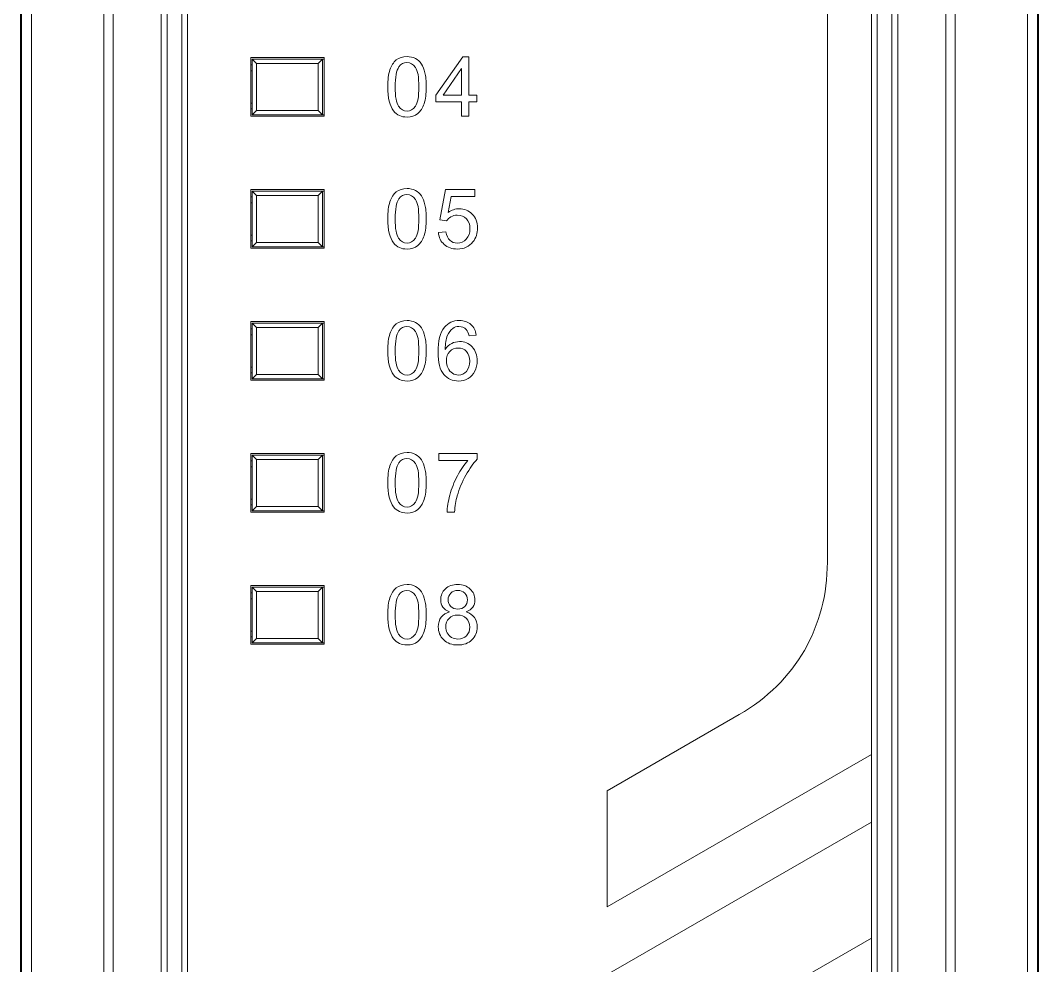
# Model space of a CAD drawing. Header units: millimetres. Extents: x 33157 to 59611, y -29750 to 1750.
# Drawn here: x 53865.92 to 53900.62, y -1131.57 to -1099.34 of the extents above; entities that cross this region are included whole.
import ezdxf

# ---------------------------------------------------------------- set-up
doc = ezdxf.new("R2010")
doc.units = ezdxf.units.MM
doc.layers.add('layer 1', color=7, linetype='Continuous', lineweight=18)

msp = doc.modelspace()

# ---------------------------------------------------------------- linework, layer by layer
at = {"layer": 'layer 1', "lineweight": 9}
for p, q in [((53865.916, -1067.857), (53865.916, -1166.357)), ((53900.616, -1067.857), (53900.616, -1166.357)), ((53865.954, -1068.521), (53865.954, -1165.693)), ((53866.295, -1068.521), (53866.295, -1165.693)), ((53900.236, -1068.521), (53900.236, -1165.693)), ((53900.578, -1068.521), (53900.578, -1165.693)), ((53868.762, -1072.838), (53868.762, -1161.376)), ((53869.078, -1072.838), (53869.078, -1161.376)), ((53897.454, -1072.838), (53897.454, -1161.376)), ((53897.77, -1072.838), (53897.77, -1161.376)), ((53870.716, -1073.107), (53870.716, -1161.107)), ((53870.916, -1073.107), (53870.916, -1161.107)), ((53871.416, -1073.107), (53871.416, -1161.107)), ((53871.616, -1073.107), (53871.616, -1161.107)), ((53894.916, -1073.107), (53894.916, -1161.107)), ((53895.116, -1073.107), (53895.116, -1161.107)), ((53895.616, -1073.107), (53895.616, -1161.107)), ((53895.816, -1073.107), (53895.816, -1161.107)), ((53873.766, -1100.607), (53873.766, -1102.607)), ((53873.816, -1100.657), (53873.816, -1102.557)), ((53876.216, -1100.657), (53876.216, -1102.557)), ((53876.266, -1100.607), (53876.266, -1102.607)), ((53873.966, -1100.807), (53873.966, -1102.407)), ((53876.066, -1100.807), (53876.066, -1102.407)), ((53873.766, -1105.107), (53873.766, -1107.107)), ((53873.816, -1105.157), (53873.816, -1107.057)), ((53876.216, -1105.157), (53876.216, -1107.057)), ((53876.266, -1105.107), (53876.266, -1107.107)), ((53873.966, -1105.307), (53873.966, -1106.907)), ((53876.066, -1105.307), (53876.066, -1106.907)), ((53873.766, -1109.607), (53873.766, -1111.607)), ((53873.816, -1109.657), (53873.816, -1111.557)), ((53876.216, -1109.657), (53876.216, -1111.557)), ((53876.266, -1109.607), (53876.266, -1111.607)), ((53873.966, -1109.807), (53873.966, -1111.407)), ((53876.066, -1109.807), (53876.066, -1111.407)), ((53873.766, -1114.107), (53873.766, -1116.107)), ((53873.816, -1114.157), (53873.816, -1116.057)), ((53876.216, -1114.157), (53876.216, -1116.057)), ((53876.266, -1114.107), (53876.266, -1116.107)), ((53873.966, -1114.307), (53873.966, -1115.907)), ((53876.066, -1114.307), (53876.066, -1115.907)), ((53873.766, -1118.607), (53873.766, -1120.607)), ((53873.816, -1118.657), (53873.816, -1120.557)), ((53876.216, -1118.657), (53876.216, -1120.557)), ((53876.266, -1118.607), (53876.266, -1120.607)), ((53873.966, -1118.807), (53873.966, -1120.407)), ((53876.066, -1118.807), (53876.066, -1120.407))]:
    msp.add_line(p, q, dxfattribs=at)
at = {"layer": 'layer 1'}
for points, knots in [([(53893.416, -1072.807), (53893.416, -1072.807), (53894.616, -1072.807), (53894.616, -1072.807), (53894.781, -1072.807), (53894.916, -1072.942), (53894.916, -1073.107), (53894.916, -1073.107), (53894.916, -1124.364), (53894.916, -1124.364), (53894.916, -1124.364), (53885.916, -1129.56), (53885.916, -1129.56), (53885.916, -1129.56), (53885.916, -1125.603), (53885.916, -1125.603), (53885.916, -1125.603), (53890.416, -1123.004), (53890.416, -1123.004), (53892.324, -1121.903), (53893.416, -1120.011), (53893.416, -1117.808), (53893.416, -1117.808), (53893.416, -1072.807), (53893.416, -1072.807)], [0, 0, 0, 0, 141034.460529, 141034.460529, 141034.460529, 282068.921057, 282068.921057, 282068.921057, 423103.381586, 423103.381586, 423103.381586, 564137.842114, 564137.842114, 564137.842114, 705172.302643, 705172.302643, 705172.302643, 846206.763172, 846206.763172, 846206.763172, 987241.2237, 987241.2237, 987241.2237, 1128275.684229, 1128275.684229, 1128275.684229, 1128275.684229]), ([(53878.434, -1101.603), (53878.434, -1101.364), (53878.459, -1101.172), (53878.508, -1101.026), (53878.557, -1100.879), (53878.63, -1100.767), (53878.727, -1100.688), (53878.823, -1100.61), (53878.945, -1100.571), (53879.092, -1100.571), (53879.2, -1100.571), (53879.295, -1100.593), (53879.377, -1100.636), (53879.459, -1100.68), (53879.527, -1100.743), (53879.58, -1100.825), (53879.632, -1100.907), (53879.674, -1101.007), (53879.704, -1101.125), (53879.734, -1101.244), (53879.749, -1101.403), (53879.749, -1101.603), (53879.749, -1101.84), (53879.725, -1102.032), (53879.676, -1102.178), (53879.628, -1102.324), (53879.555, -1102.436), (53879.458, -1102.515), (53879.362, -1102.594), (53879.239, -1102.634), (53879.092, -1102.634), (53878.897, -1102.634), (53878.745, -1102.565), (53878.634, -1102.426), (53878.501, -1102.257), (53878.434, -1101.982), (53878.434, -1101.603)], [0, 0, 0, 0, 137837.629971, 137837.629971, 137837.629971, 275675.259941, 275675.259941, 275675.259941, 413512.889912, 413512.889912, 413512.889912, 551350.519882, 551350.519882, 551350.519882, 689188.149853, 689188.149853, 689188.149853, 827025.779824, 827025.779824, 827025.779824, 964863.409794, 964863.409794, 964863.409794, 1102701.039765, 1102701.039765, 1102701.039765, 1240538.669735, 1240538.669735, 1240538.669735, 1378376.299706, 1378376.299706, 1378376.299706, 1516213.929677, 1516213.929677, 1516213.929677, 1654051.559647, 1654051.559647, 1654051.559647, 1654051.559647]), ([(53880.954, -1102.6), (53880.954, -1102.6), (53880.954, -1102.117), (53880.954, -1102.117), (53880.954, -1102.117), (53880.076, -1102.117), (53880.076, -1102.117), (53880.076, -1102.117), (53880.076, -1101.889), (53880.076, -1101.889), (53880.076, -1101.889), (53880.999, -1100.579), (53880.999, -1100.579), (53880.999, -1100.579), (53881.202, -1100.579), (53881.202, -1100.579), (53881.202, -1100.579), (53881.202, -1101.889), (53881.202, -1101.889), (53881.202, -1101.889), (53881.476, -1101.889), (53881.476, -1101.889), (53881.476, -1101.889), (53881.476, -1102.117), (53881.476, -1102.117), (53881.476, -1102.117), (53881.202, -1102.117), (53881.202, -1102.117), (53881.202, -1102.117), (53881.202, -1102.6), (53881.202, -1102.6), (53881.202, -1102.6), (53880.954, -1102.6), (53880.954, -1102.6)], [0, 0, 0, 0, 138373.795038, 138373.795038, 138373.795038, 276747.590075, 276747.590075, 276747.590075, 415121.385113, 415121.385113, 415121.385113, 553495.18015, 553495.18015, 553495.18015, 691868.975188, 691868.975188, 691868.975188, 830242.770225, 830242.770225, 830242.770225, 968616.565263, 968616.565263, 968616.565263, 1106990.3603, 1106990.3603, 1106990.3603, 1245364.155338, 1245364.155338, 1245364.155338, 1383737.950375, 1383737.950375, 1383737.950375, 1522111.745413, 1522111.745413, 1522111.745413, 1522111.745413]), ([(53878.688, -1101.604), (53878.688, -1101.936), (53878.727, -1102.157), (53878.804, -1102.267), (53878.882, -1102.376), (53878.978, -1102.431), (53879.092, -1102.431), (53879.206, -1102.431), (53879.302, -1102.376), (53879.379, -1102.266), (53879.457, -1102.156), (53879.495, -1101.935), (53879.495, -1101.604), (53879.495, -1101.271), (53879.457, -1101.05), (53879.379, -1100.941), (53879.302, -1100.831), (53879.205, -1100.777), (53879.089, -1100.777), (53878.975, -1100.777), (53878.884, -1100.825), (53878.816, -1100.922), (53878.731, -1101.045), (53878.688, -1101.272), (53878.688, -1101.604)], [0, 0, 0, 0, 141046.191848, 141046.191848, 141046.191848, 282092.383695, 282092.383695, 282092.383695, 423138.575543, 423138.575543, 423138.575543, 564184.76739, 564184.76739, 564184.76739, 705230.959238, 705230.959238, 705230.959238, 846277.151086, 846277.151086, 846277.151086, 987323.342933, 987323.342933, 987323.342933, 1128369.534781, 1128369.534781, 1128369.534781, 1128369.534781]), ([(53880.954, -1101.889), (53880.954, -1101.889), (53880.954, -1100.98), (53880.954, -1100.98), (53880.954, -1100.98), (53880.32, -1101.889), (53880.32, -1101.889), (53880.32, -1101.889), (53880.954, -1101.889), (53880.954, -1101.889)], [0, 0, 0, 0, 156904.537311, 156904.537311, 156904.537311, 313809.074622, 313809.074622, 313809.074622, 470713.611933, 470713.611933, 470713.611933, 470713.611933]), ([(53878.434, -1106.103), (53878.434, -1105.864), (53878.459, -1105.672), (53878.508, -1105.526), (53878.557, -1105.379), (53878.63, -1105.267), (53878.727, -1105.188), (53878.823, -1105.11), (53878.945, -1105.071), (53879.092, -1105.071), (53879.2, -1105.071), (53879.295, -1105.093), (53879.377, -1105.136), (53879.459, -1105.18), (53879.527, -1105.243), (53879.58, -1105.325), (53879.632, -1105.407), (53879.674, -1105.507), (53879.704, -1105.625), (53879.734, -1105.744), (53879.749, -1105.903), (53879.749, -1106.103), (53879.749, -1106.34), (53879.725, -1106.532), (53879.676, -1106.678), (53879.628, -1106.824), (53879.555, -1106.936), (53879.458, -1107.015), (53879.362, -1107.094), (53879.239, -1107.134), (53879.092, -1107.134), (53878.897, -1107.134), (53878.745, -1107.065), (53878.634, -1106.926), (53878.501, -1106.757), (53878.434, -1106.482), (53878.434, -1106.103)], [0, 0, 0, 0, 137843.490144, 137843.490144, 137843.490144, 275686.980287, 275686.980287, 275686.980287, 413530.470431, 413530.470431, 413530.470431, 551373.960575, 551373.960575, 551373.960575, 689217.450719, 689217.450719, 689217.450719, 827060.940862, 827060.940862, 827060.940862, 964904.431006, 964904.431006, 964904.431006, 1102747.92115, 1102747.92115, 1102747.92115, 1240591.411294, 1240591.411294, 1240591.411294, 1378434.901437, 1378434.901437, 1378434.901437, 1516278.391581, 1516278.391581, 1516278.391581, 1654121.881725, 1654121.881725, 1654121.881725, 1654121.881725]), ([(53880.161, -1106.569), (53880.161, -1106.569), (53880.42, -1106.55), (53880.42, -1106.55), (53880.44, -1106.676), (53880.484, -1106.771), (53880.554, -1106.835), (53880.623, -1106.899), (53880.709, -1106.931), (53880.809, -1106.931), (53880.93, -1106.931), (53881.031, -1106.886), (53881.113, -1106.796), (53881.195, -1106.705), (53881.236, -1106.586), (53881.236, -1106.437), (53881.236, -1106.296), (53881.197, -1106.184), (53881.118, -1106.102), (53881.04, -1106.021), (53880.936, -1105.98), (53880.806, -1105.98), (53880.726, -1105.98), (53880.654, -1105.998), (53880.59, -1106.035), (53880.527, -1106.071), (53880.477, -1106.119), (53880.44, -1106.177), (53880.44, -1106.177), (53880.206, -1106.143), (53880.206, -1106.143), (53880.206, -1106.143), (53880.4, -1105.105), (53880.4, -1105.105), (53880.4, -1105.105), (53881.402, -1105.105), (53881.402, -1105.105), (53881.402, -1105.105), (53881.402, -1105.342), (53881.402, -1105.342), (53881.402, -1105.342), (53880.598, -1105.342), (53880.598, -1105.342), (53880.598, -1105.342), (53880.491, -1105.887), (53880.491, -1105.887), (53880.612, -1105.802), (53880.739, -1105.76), (53880.871, -1105.76), (53881.047, -1105.76), (53881.196, -1105.821), (53881.317, -1105.943), (53881.438, -1106.065), (53881.498, -1106.222), (53881.498, -1106.414), (53881.498, -1106.597), (53881.445, -1106.755), (53881.339, -1106.888), (53881.21, -1107.052), (53881.033, -1107.134), (53880.809, -1107.134), (53880.625, -1107.134), (53880.476, -1107.082), (53880.36, -1106.979), (53880.243, -1106.876), (53880.177, -1106.74), (53880.161, -1106.569)], [0, 0, 0, 0, 134929.864336, 134929.864336, 134929.864336, 269859.728672, 269859.728672, 269859.728672, 404789.593008, 404789.593008, 404789.593008, 539719.457343, 539719.457343, 539719.457343, 674649.321679, 674649.321679, 674649.321679, 809579.186015, 809579.186015, 809579.186015, 944509.050351, 944509.050351, 944509.050351, 1079438.914687, 1079438.914687, 1079438.914687, 1214368.779023, 1214368.779023, 1214368.779023, 1349298.643359, 1349298.643359, 1349298.643359, 1484228.507695, 1484228.507695, 1484228.507695, 1619158.37203, 1619158.37203, 1619158.37203, 1754088.236366, 1754088.236366, 1754088.236366, 1889018.100702, 1889018.100702, 1889018.100702, 2023947.965038, 2023947.965038, 2023947.965038, 2158877.829374, 2158877.829374, 2158877.829374, 2293807.69371, 2293807.69371, 2293807.69371, 2428737.558046, 2428737.558046, 2428737.558046, 2563667.422382, 2563667.422382, 2563667.422382, 2698597.286717, 2698597.286717, 2698597.286717, 2833527.151053, 2833527.151053, 2833527.151053, 2968457.015389, 2968457.015389, 2968457.015389, 2968457.015389]), ([(53878.688, -1106.104), (53878.688, -1106.436), (53878.727, -1106.657), (53878.804, -1106.767), (53878.882, -1106.876), (53878.978, -1106.931), (53879.092, -1106.931), (53879.206, -1106.931), (53879.302, -1106.876), (53879.379, -1106.766), (53879.457, -1106.656), (53879.495, -1106.435), (53879.495, -1106.104), (53879.495, -1105.771), (53879.457, -1105.55), (53879.379, -1105.441), (53879.302, -1105.331), (53879.205, -1105.277), (53879.089, -1105.277), (53878.975, -1105.277), (53878.884, -1105.325), (53878.816, -1105.422), (53878.731, -1105.545), (53878.688, -1105.772), (53878.688, -1106.104)], [0, 0, 0, 0, 141052.18867, 141052.18867, 141052.18867, 282104.377339, 282104.377339, 282104.377339, 423156.566009, 423156.566009, 423156.566009, 564208.754679, 564208.754679, 564208.754679, 705260.943349, 705260.943349, 705260.943349, 846313.132018, 846313.132018, 846313.132018, 987365.320688, 987365.320688, 987365.320688, 1128417.509358, 1128417.509358, 1128417.509358, 1128417.509358]), ([(53878.434, -1110.603), (53878.434, -1110.364), (53878.459, -1110.172), (53878.508, -1110.026), (53878.557, -1109.879), (53878.63, -1109.767), (53878.727, -1109.688), (53878.823, -1109.61), (53878.945, -1109.571), (53879.092, -1109.571), (53879.2, -1109.571), (53879.295, -1109.593), (53879.377, -1109.636), (53879.459, -1109.68), (53879.527, -1109.743), (53879.58, -1109.825), (53879.632, -1109.907), (53879.674, -1110.007), (53879.704, -1110.125), (53879.734, -1110.244), (53879.749, -1110.403), (53879.749, -1110.603), (53879.749, -1110.84), (53879.725, -1111.032), (53879.676, -1111.178), (53879.628, -1111.324), (53879.555, -1111.436), (53879.458, -1111.515), (53879.362, -1111.594), (53879.239, -1111.634), (53879.092, -1111.634), (53878.897, -1111.634), (53878.745, -1111.565), (53878.634, -1111.426), (53878.501, -1111.257), (53878.434, -1110.982), (53878.434, -1110.603)], [0, 0, 0, 0, 137849.350971, 137849.350971, 137849.350971, 275698.701942, 275698.701942, 275698.701942, 413548.052914, 413548.052914, 413548.052914, 551397.403885, 551397.403885, 551397.403885, 689246.754856, 689246.754856, 689246.754856, 827096.105827, 827096.105827, 827096.105827, 964945.456798, 964945.456798, 964945.456798, 1102794.80777, 1102794.80777, 1102794.80777, 1240644.158741, 1240644.158741, 1240644.158741, 1378493.509712, 1378493.509712, 1378493.509712, 1516342.860683, 1516342.860683, 1516342.860683, 1654192.211654, 1654192.211654, 1654192.211654, 1654192.211654]), ([(53881.45, -1110.073), (53881.45, -1110.073), (53881.205, -1110.093), (53881.205, -1110.093), (53881.183, -1109.996), (53881.151, -1109.925), (53881.11, -1109.88), (53881.043, -1109.809), (53880.96, -1109.774), (53880.861, -1109.774), (53880.781, -1109.774), (53880.711, -1109.796), (53880.65, -1109.84), (53880.572, -1109.897), (53880.511, -1109.98), (53880.465, -1110.089), (53880.42, -1110.199), (53880.397, -1110.355), (53880.395, -1110.556), (53880.455, -1110.466), (53880.528, -1110.398), (53880.614, -1110.354), (53880.701, -1110.31), (53880.791, -1110.288), (53880.886, -1110.288), (53881.052, -1110.288), (53881.193, -1110.349), (53881.31, -1110.471), (53881.426, -1110.593), (53881.484, -1110.75), (53881.484, -1110.943), (53881.484, -1111.07), (53881.457, -1111.188), (53881.402, -1111.297), (53881.347, -1111.406), (53881.273, -1111.489), (53881.177, -1111.547), (53881.081, -1111.605), (53880.972, -1111.634), (53880.851, -1111.634), (53880.645, -1111.634), (53880.476, -1111.558), (53880.345, -1111.406), (53880.215, -1111.254), (53880.149, -1111.003), (53880.149, -1110.654), (53880.149, -1110.264), (53880.222, -1109.98), (53880.366, -1109.802), (53880.492, -1109.648), (53880.662, -1109.571), (53880.876, -1109.571), (53881.035, -1109.571), (53881.166, -1109.616), (53881.267, -1109.704), (53881.369, -1109.793), (53881.43, -1109.916), (53881.45, -1110.073)], [0, 0, 0, 0, 135459.981537, 135459.981537, 135459.981537, 270919.963073, 270919.963073, 270919.963073, 406379.94461, 406379.94461, 406379.94461, 541839.926146, 541839.926146, 541839.926146, 677299.907683, 677299.907683, 677299.907683, 812759.889219, 812759.889219, 812759.889219, 948219.870756, 948219.870756, 948219.870756, 1083679.852293, 1083679.852293, 1083679.852293, 1219139.833829, 1219139.833829, 1219139.833829, 1354599.815366, 1354599.815366, 1354599.815366, 1490059.796902, 1490059.796902, 1490059.796902, 1625519.778439, 1625519.778439, 1625519.778439, 1760979.759975, 1760979.759975, 1760979.759975, 1896439.741512, 1896439.741512, 1896439.741512, 2031899.723048, 2031899.723048, 2031899.723048, 2167359.704585, 2167359.704585, 2167359.704585, 2302819.686122, 2302819.686122, 2302819.686122, 2438279.667658, 2438279.667658, 2438279.667658, 2573739.649195, 2573739.649195, 2573739.649195, 2573739.649195]), ([(53878.688, -1110.604), (53878.688, -1110.936), (53878.727, -1111.157), (53878.804, -1111.267), (53878.882, -1111.376), (53878.978, -1111.431), (53879.092, -1111.431), (53879.206, -1111.431), (53879.302, -1111.376), (53879.379, -1111.266), (53879.457, -1111.156), (53879.495, -1110.935), (53879.495, -1110.604), (53879.495, -1110.271), (53879.457, -1110.05), (53879.379, -1109.941), (53879.302, -1109.831), (53879.205, -1109.777), (53879.089, -1109.777), (53878.975, -1109.777), (53878.884, -1109.825), (53878.816, -1109.922), (53878.731, -1110.045), (53878.688, -1110.272), (53878.688, -1110.604)], [0, 0, 0, 0, 141058.186162, 141058.186162, 141058.186162, 282116.372325, 282116.372325, 282116.372325, 423174.558487, 423174.558487, 423174.558487, 564232.744649, 564232.744649, 564232.744649, 705290.930811, 705290.930811, 705290.930811, 846349.116974, 846349.116974, 846349.116974, 987407.303136, 987407.303136, 987407.303136, 1128465.489298, 1128465.489298, 1128465.489298, 1128465.489298]), ([(53880.434, -1110.945), (53880.434, -1111.031), (53880.453, -1111.113), (53880.489, -1111.191), (53880.525, -1111.269), (53880.576, -1111.328), (53880.64, -1111.369), (53880.705, -1111.41), (53880.774, -1111.431), (53880.847, -1111.431), (53880.953, -1111.431), (53881.043, -1111.388), (53881.118, -1111.304), (53881.193, -1111.219), (53881.23, -1111.104), (53881.23, -1110.959), (53881.23, -1110.819), (53881.193, -1110.709), (53881.119, -1110.629), (53881.045, -1110.548), (53880.951, -1110.508), (53880.837, -1110.508), (53880.725, -1110.508), (53880.63, -1110.548), (53880.551, -1110.629), (53880.473, -1110.709), (53880.434, -1110.815), (53880.434, -1110.945)], [0, 0, 0, 0, 139932.269245, 139932.269245, 139932.269245, 279864.538491, 279864.538491, 279864.538491, 419796.807736, 419796.807736, 419796.807736, 559729.076982, 559729.076982, 559729.076982, 699661.346227, 699661.346227, 699661.346227, 839593.615473, 839593.615473, 839593.615473, 979525.884718, 979525.884718, 979525.884718, 1119458.153963, 1119458.153963, 1119458.153963, 1259390.423209, 1259390.423209, 1259390.423209, 1259390.423209]), ([(53878.434, -1115.103), (53878.434, -1114.864), (53878.459, -1114.672), (53878.508, -1114.526), (53878.557, -1114.379), (53878.63, -1114.267), (53878.727, -1114.188), (53878.823, -1114.11), (53878.945, -1114.071), (53879.092, -1114.071), (53879.2, -1114.071), (53879.295, -1114.093), (53879.377, -1114.136), (53879.459, -1114.18), (53879.527, -1114.243), (53879.58, -1114.325), (53879.632, -1114.407), (53879.674, -1114.507), (53879.704, -1114.625), (53879.734, -1114.744), (53879.749, -1114.903), (53879.749, -1115.103), (53879.749, -1115.34), (53879.725, -1115.532), (53879.676, -1115.678), (53879.628, -1115.824), (53879.555, -1115.936), (53879.458, -1116.015), (53879.362, -1116.094), (53879.239, -1116.134), (53879.092, -1116.134), (53878.897, -1116.134), (53878.745, -1116.065), (53878.634, -1115.926), (53878.501, -1115.757), (53878.434, -1115.482), (53878.434, -1115.103)], [0, 0, 0, 0, 137855.212453, 137855.212453, 137855.212453, 275710.424906, 275710.424906, 275710.424906, 413565.637359, 413565.637359, 413565.637359, 551420.849812, 551420.849812, 551420.849812, 689276.062265, 689276.062265, 689276.062265, 827131.274718, 827131.274718, 827131.274718, 964986.487171, 964986.487171, 964986.487171, 1102841.699624, 1102841.699624, 1102841.699624, 1240696.912076, 1240696.912076, 1240696.912076, 1378552.124529, 1378552.124529, 1378552.124529, 1516407.336982, 1516407.336982, 1516407.336982, 1654262.549435, 1654262.549435, 1654262.549435, 1654262.549435]), ([(53880.175, -1114.342), (53880.175, -1114.342), (53880.175, -1114.105), (53880.175, -1114.105), (53880.175, -1114.105), (53881.481, -1114.105), (53881.481, -1114.105), (53881.481, -1114.105), (53881.481, -1114.297), (53881.481, -1114.297), (53881.353, -1114.434), (53881.225, -1114.616), (53881.099, -1114.843), (53880.972, -1115.07), (53880.875, -1115.304), (53880.806, -1115.544), (53880.757, -1115.713), (53880.725, -1115.899), (53880.711, -1116.1), (53880.711, -1116.1), (53880.457, -1116.1), (53880.457, -1116.1), (53880.46, -1115.941), (53880.491, -1115.749), (53880.551, -1115.523), (53880.61, -1115.298), (53880.695, -1115.08), (53880.807, -1114.871), (53880.918, -1114.662), (53881.037, -1114.485), (53881.162, -1114.342), (53881.162, -1114.342), (53880.175, -1114.342), (53880.175, -1114.342)], [0, 0, 0, 0, 138390.764424, 138390.764424, 138390.764424, 276781.528848, 276781.528848, 276781.528848, 415172.293272, 415172.293272, 415172.293272, 553563.057696, 553563.057696, 553563.057696, 691953.82212, 691953.82212, 691953.82212, 830344.586544, 830344.586544, 830344.586544, 968735.350968, 968735.350968, 968735.350968, 1107126.115393, 1107126.115393, 1107126.115393, 1245516.879817, 1245516.879817, 1245516.879817, 1383907.644241, 1383907.644241, 1383907.644241, 1522298.408665, 1522298.408665, 1522298.408665, 1522298.408665]), ([(53878.688, -1115.104), (53878.688, -1115.436), (53878.727, -1115.657), (53878.804, -1115.767), (53878.882, -1115.876), (53878.978, -1115.931), (53879.092, -1115.931), (53879.206, -1115.931), (53879.302, -1115.876), (53879.379, -1115.766), (53879.457, -1115.656), (53879.495, -1115.435), (53879.495, -1115.104), (53879.495, -1114.771), (53879.457, -1114.55), (53879.379, -1114.441), (53879.302, -1114.331), (53879.205, -1114.277), (53879.089, -1114.277), (53878.975, -1114.277), (53878.884, -1114.325), (53878.816, -1114.422), (53878.731, -1114.545), (53878.688, -1114.772), (53878.688, -1115.104)], [0, 0, 0, 0, 141064.184325, 141064.184325, 141064.184325, 282128.36865, 282128.36865, 282128.36865, 423192.552976, 423192.552976, 423192.552976, 564256.737301, 564256.737301, 564256.737301, 705320.921626, 705320.921626, 705320.921626, 846385.105951, 846385.105951, 846385.105951, 987449.290277, 987449.290277, 987449.290277, 1128513.474602, 1128513.474602, 1128513.474602, 1128513.474602]), ([(53878.434, -1119.603), (53878.434, -1119.364), (53878.459, -1119.172), (53878.508, -1119.026), (53878.557, -1118.879), (53878.63, -1118.767), (53878.727, -1118.688), (53878.823, -1118.61), (53878.945, -1118.571), (53879.092, -1118.571), (53879.2, -1118.571), (53879.295, -1118.593), (53879.377, -1118.636), (53879.459, -1118.68), (53879.527, -1118.743), (53879.58, -1118.825), (53879.632, -1118.907), (53879.674, -1119.007), (53879.704, -1119.125), (53879.734, -1119.244), (53879.749, -1119.403), (53879.749, -1119.603), (53879.749, -1119.84), (53879.725, -1120.032), (53879.676, -1120.178), (53879.628, -1120.324), (53879.555, -1120.436), (53879.458, -1120.515), (53879.362, -1120.594), (53879.239, -1120.634), (53879.092, -1120.634), (53878.897, -1120.634), (53878.745, -1120.565), (53878.634, -1120.426), (53878.501, -1120.257), (53878.434, -1119.982), (53878.434, -1119.603)], [0, 0, 0, 0, 137861.074589, 137861.074589, 137861.074589, 275722.149178, 275722.149178, 275722.149178, 413583.223767, 413583.223767, 413583.223767, 551444.298356, 551444.298356, 551444.298356, 689305.372944, 689305.372944, 689305.372944, 827166.447533, 827166.447533, 827166.447533, 965027.522122, 965027.522122, 965027.522122, 1102888.596711, 1102888.596711, 1102888.596711, 1240749.6713, 1240749.6713, 1240749.6713, 1378610.745889, 1378610.745889, 1378610.745889, 1516471.820478, 1516471.820478, 1516471.820478, 1654332.895067, 1654332.895067, 1654332.895067, 1654332.895067]), ([(53880.543, -1119.505), (53880.44, -1119.467), (53880.364, -1119.413), (53880.314, -1119.343), (53880.265, -1119.273), (53880.24, -1119.189), (53880.24, -1119.092), (53880.24, -1118.945), (53880.292, -1118.822), (53880.398, -1118.721), (53880.503, -1118.621), (53880.644, -1118.571), (53880.819, -1118.571), (53880.995, -1118.571), (53881.137, -1118.622), (53881.244, -1118.725), (53881.352, -1118.827), (53881.405, -1118.952), (53881.405, -1119.099), (53881.405, -1119.193), (53881.381, -1119.275), (53881.332, -1119.344), (53881.283, -1119.413), (53881.209, -1119.467), (53881.108, -1119.505), (53881.232, -1119.545), (53881.326, -1119.61), (53881.39, -1119.7), (53881.455, -1119.79), (53881.487, -1119.897), (53881.487, -1120.022), (53881.487, -1120.195), (53881.426, -1120.34), (53881.304, -1120.458), (53881.182, -1120.575), (53881.021, -1120.634), (53880.822, -1120.634), (53880.623, -1120.634), (53880.463, -1120.575), (53880.341, -1120.457), (53880.219, -1120.339), (53880.158, -1120.192), (53880.158, -1120.015), (53880.158, -1119.884), (53880.191, -1119.774), (53880.258, -1119.686), (53880.325, -1119.597), (53880.42, -1119.537), (53880.543, -1119.505)], [0, 0, 0, 0, 136261.074348, 136261.074348, 136261.074348, 272522.148696, 272522.148696, 272522.148696, 408783.223043, 408783.223043, 408783.223043, 545044.297391, 545044.297391, 545044.297391, 681305.371739, 681305.371739, 681305.371739, 817566.446087, 817566.446087, 817566.446087, 953827.520435, 953827.520435, 953827.520435, 1090088.594782, 1090088.594782, 1090088.594782, 1226349.66913, 1226349.66913, 1226349.66913, 1362610.743478, 1362610.743478, 1362610.743478, 1498871.817826, 1498871.817826, 1498871.817826, 1635132.892174, 1635132.892174, 1635132.892174, 1771393.966521, 1771393.966521, 1771393.966521, 1907655.040869, 1907655.040869, 1907655.040869, 2043916.115217, 2043916.115217, 2043916.115217, 2180177.189565, 2180177.189565, 2180177.189565, 2180177.189565]), ([(53878.688, -1119.604), (53878.688, -1119.936), (53878.727, -1120.157), (53878.804, -1120.267), (53878.882, -1120.376), (53878.978, -1120.431), (53879.092, -1120.431), (53879.206, -1120.431), (53879.302, -1120.376), (53879.379, -1120.266), (53879.457, -1120.156), (53879.495, -1119.935), (53879.495, -1119.604), (53879.495, -1119.271), (53879.457, -1119.05), (53879.379, -1118.941), (53879.302, -1118.831), (53879.205, -1118.777), (53879.089, -1118.777), (53878.975, -1118.777), (53878.884, -1118.825), (53878.816, -1118.922), (53878.731, -1119.045), (53878.688, -1119.272), (53878.688, -1119.604)], [0, 0, 0, 0, 141070.183158, 141070.183158, 141070.183158, 282140.366317, 282140.366317, 282140.366317, 423210.549475, 423210.549475, 423210.549475, 564280.732634, 564280.732634, 564280.732634, 705350.915792, 705350.915792, 705350.915792, 846421.098951, 846421.098951, 846421.098951, 987491.282109, 987491.282109, 987491.282109, 1128561.465268, 1128561.465268, 1128561.465268, 1128561.465268]), ([(53880.494, -1119.083), (53880.494, -1119.179), (53880.524, -1119.257), (53880.585, -1119.318), (53880.646, -1119.379), (53880.726, -1119.409), (53880.825, -1119.409), (53880.922, -1119.409), (53881, -1119.379), (53881.06, -1119.319), (53881.121, -1119.259), (53881.151, -1119.185), (53881.151, -1119.097), (53881.151, -1119.006), (53881.12, -1118.929), (53881.058, -1118.867), (53880.995, -1118.805), (53880.917, -1118.774), (53880.822, -1118.774), (53880.727, -1118.774), (53880.648, -1118.805), (53880.586, -1118.865), (53880.525, -1118.926), (53880.494, -1118.998), (53880.494, -1119.083)], [0, 0, 0, 0, 141074.856064, 141074.856064, 141074.856064, 282149.712129, 282149.712129, 282149.712129, 423224.568193, 423224.568193, 423224.568193, 564299.424258, 564299.424258, 564299.424258, 705374.280322, 705374.280322, 705374.280322, 846449.136387, 846449.136387, 846449.136387, 987523.992451, 987523.992451, 987523.992451, 1128598.848516, 1128598.848516, 1128598.848516, 1128598.848516]), ([(53880.412, -1120.017), (53880.412, -1120.088), (53880.428, -1120.156), (53880.461, -1120.223), (53880.494, -1120.289), (53880.544, -1120.34), (53880.611, -1120.376), (53880.677, -1120.412), (53880.749, -1120.431), (53880.824, -1120.431), (53880.944, -1120.431), (53881.042, -1120.393), (53881.118, -1120.316), (53881.195, -1120.24), (53881.233, -1120.143), (53881.233, -1120.026), (53881.233, -1119.906), (53881.194, -1119.807), (53881.115, -1119.729), (53881.036, -1119.651), (53880.936, -1119.612), (53880.816, -1119.612), (53880.699, -1119.612), (53880.602, -1119.651), (53880.526, -1119.728), (53880.45, -1119.805), (53880.412, -1119.902), (53880.412, -1120.017)], [0, 0, 0, 0, 139943.770718, 139943.770718, 139943.770718, 279887.541437, 279887.541437, 279887.541437, 419831.312155, 419831.312155, 419831.312155, 559775.082873, 559775.082873, 559775.082873, 699718.853592, 699718.853592, 699718.853592, 839662.62431, 839662.62431, 839662.62431, 979606.395028, 979606.395028, 979606.395028, 1119550.165746, 1119550.165746, 1119550.165746, 1259493.936465, 1259493.936465, 1259493.936465, 1259493.936465]), ([(53894.916, -1126.673), (53894.916, -1126.673), (53894.916, -1130.631), (53894.916, -1130.631), (53894.916, -1130.631), (53885.916, -1135.827), (53885.916, -1135.827), (53885.916, -1135.827), (53885.916, -1131.869), (53885.916, -1131.869), (53885.916, -1131.869), (53894.916, -1126.673), (53894.916, -1126.673)], [0, 0, 0, 0, 150731.469517, 150731.469517, 150731.469517, 301462.939034, 301462.939034, 301462.939034, 452194.408552, 452194.408552, 452194.408552, 602925.878069, 602925.878069, 602925.878069, 602925.878069])]:
    msp.add_open_spline(points, degree=3, knots=knots, dxfattribs=at)
at = {"layer": 'layer 1', "lineweight": 9}
for points in [[(53876.266, -1100.607), (53876.266, -1100.607), (53873.766, -1100.607), (53873.766, -1100.607)], [(53873.816, -1100.657), (53873.816, -1100.657), (53876.266, -1100.657), (53876.266, -1100.657)], [(53873.816, -1100.657), (53873.816, -1100.657), (53873.966, -1100.807), (53873.966, -1100.807)], [(53876.216, -1100.657), (53876.216, -1100.657), (53876.066, -1100.807), (53876.066, -1100.807)], [(53873.816, -1100.857), (53873.816, -1100.857), (53873.766, -1100.857), (53873.766, -1100.857)], [(53876.066, -1100.807), (53876.066, -1100.807), (53873.966, -1100.807), (53873.966, -1100.807)], [(53873.816, -1101.057), (53873.816, -1101.057), (53873.766, -1101.057), (53873.766, -1101.057)], [(53873.766, -1102.157), (53873.766, -1102.157), (53873.816, -1102.157), (53873.816, -1102.157)], [(53873.766, -1102.357), (53873.766, -1102.357), (53873.816, -1102.357), (53873.816, -1102.357)], [(53873.816, -1102.557), (53873.816, -1102.557), (53873.966, -1102.407), (53873.966, -1102.407)], [(53873.966, -1102.407), (53873.966, -1102.407), (53876.066, -1102.407), (53876.066, -1102.407)], [(53876.216, -1102.557), (53876.216, -1102.557), (53876.066, -1102.407), (53876.066, -1102.407)], [(53873.766, -1102.607), (53873.766, -1102.607), (53876.266, -1102.607), (53876.266, -1102.607)], [(53873.816, -1102.557), (53873.816, -1102.557), (53876.266, -1102.557), (53876.266, -1102.557)], [(53876.266, -1105.107), (53876.266, -1105.107), (53873.766, -1105.107), (53873.766, -1105.107)], [(53873.816, -1105.157), (53873.816, -1105.157), (53876.266, -1105.157), (53876.266, -1105.157)], [(53873.816, -1105.157), (53873.816, -1105.157), (53873.966, -1105.307), (53873.966, -1105.307)], [(53876.216, -1105.157), (53876.216, -1105.157), (53876.066, -1105.307), (53876.066, -1105.307)], [(53873.816, -1105.357), (53873.816, -1105.357), (53873.766, -1105.357), (53873.766, -1105.357)], [(53876.066, -1105.307), (53876.066, -1105.307), (53873.966, -1105.307), (53873.966, -1105.307)], [(53873.816, -1105.557), (53873.816, -1105.557), (53873.766, -1105.557), (53873.766, -1105.557)], [(53873.766, -1106.657), (53873.766, -1106.657), (53873.816, -1106.657), (53873.816, -1106.657)], [(53873.766, -1106.857), (53873.766, -1106.857), (53873.816, -1106.857), (53873.816, -1106.857)], [(53873.816, -1107.057), (53873.816, -1107.057), (53873.966, -1106.907), (53873.966, -1106.907)], [(53873.966, -1106.907), (53873.966, -1106.907), (53876.066, -1106.907), (53876.066, -1106.907)], [(53876.216, -1107.057), (53876.216, -1107.057), (53876.066, -1106.907), (53876.066, -1106.907)], [(53873.766, -1107.107), (53873.766, -1107.107), (53876.266, -1107.107), (53876.266, -1107.107)], [(53873.816, -1107.057), (53873.816, -1107.057), (53876.266, -1107.057), (53876.266, -1107.057)], [(53876.266, -1109.607), (53876.266, -1109.607), (53873.766, -1109.607), (53873.766, -1109.607)], [(53873.816, -1109.657), (53873.816, -1109.657), (53876.266, -1109.657), (53876.266, -1109.657)], [(53873.816, -1109.657), (53873.816, -1109.657), (53873.966, -1109.807), (53873.966, -1109.807)], [(53876.216, -1109.657), (53876.216, -1109.657), (53876.066, -1109.807), (53876.066, -1109.807)], [(53873.816, -1109.857), (53873.816, -1109.857), (53873.766, -1109.857), (53873.766, -1109.857)], [(53876.066, -1109.807), (53876.066, -1109.807), (53873.966, -1109.807), (53873.966, -1109.807)], [(53873.816, -1110.057), (53873.816, -1110.057), (53873.766, -1110.057), (53873.766, -1110.057)], [(53873.766, -1111.157), (53873.766, -1111.157), (53873.816, -1111.157), (53873.816, -1111.157)], [(53873.766, -1111.357), (53873.766, -1111.357), (53873.816, -1111.357), (53873.816, -1111.357)], [(53873.816, -1111.557), (53873.816, -1111.557), (53873.966, -1111.407), (53873.966, -1111.407)], [(53873.966, -1111.407), (53873.966, -1111.407), (53876.066, -1111.407), (53876.066, -1111.407)], [(53876.216, -1111.557), (53876.216, -1111.557), (53876.066, -1111.407), (53876.066, -1111.407)], [(53873.766, -1111.607), (53873.766, -1111.607), (53876.266, -1111.607), (53876.266, -1111.607)], [(53873.816, -1111.557), (53873.816, -1111.557), (53876.266, -1111.557), (53876.266, -1111.557)], [(53876.266, -1114.107), (53876.266, -1114.107), (53873.766, -1114.107), (53873.766, -1114.107)], [(53873.816, -1114.157), (53873.816, -1114.157), (53876.266, -1114.157), (53876.266, -1114.157)], [(53873.816, -1114.157), (53873.816, -1114.157), (53873.966, -1114.307), (53873.966, -1114.307)], [(53876.216, -1114.157), (53876.216, -1114.157), (53876.066, -1114.307), (53876.066, -1114.307)], [(53873.816, -1114.357), (53873.816, -1114.357), (53873.766, -1114.357), (53873.766, -1114.357)], [(53873.816, -1114.557), (53873.816, -1114.557), (53873.766, -1114.557), (53873.766, -1114.557)], [(53876.066, -1114.307), (53876.066, -1114.307), (53873.966, -1114.307), (53873.966, -1114.307)], [(53873.766, -1115.657), (53873.766, -1115.657), (53873.816, -1115.657), (53873.816, -1115.657)], [(53873.766, -1115.857), (53873.766, -1115.857), (53873.816, -1115.857), (53873.816, -1115.857)], [(53873.816, -1116.057), (53873.816, -1116.057), (53873.966, -1115.907), (53873.966, -1115.907)], [(53873.966, -1115.907), (53873.966, -1115.907), (53876.066, -1115.907), (53876.066, -1115.907)], [(53876.216, -1116.057), (53876.216, -1116.057), (53876.066, -1115.907), (53876.066, -1115.907)], [(53873.766, -1116.107), (53873.766, -1116.107), (53876.266, -1116.107), (53876.266, -1116.107)], [(53873.816, -1116.057), (53873.816, -1116.057), (53876.266, -1116.057), (53876.266, -1116.057)], [(53876.266, -1118.607), (53876.266, -1118.607), (53873.766, -1118.607), (53873.766, -1118.607)], [(53873.816, -1118.657), (53873.816, -1118.657), (53876.266, -1118.657), (53876.266, -1118.657)], [(53873.816, -1118.657), (53873.816, -1118.657), (53873.966, -1118.807), (53873.966, -1118.807)], [(53876.216, -1118.657), (53876.216, -1118.657), (53876.066, -1118.807), (53876.066, -1118.807)], [(53873.816, -1118.857), (53873.816, -1118.857), (53873.766, -1118.857), (53873.766, -1118.857)], [(53873.816, -1119.057), (53873.816, -1119.057), (53873.766, -1119.057), (53873.766, -1119.057)], [(53876.066, -1118.807), (53876.066, -1118.807), (53873.966, -1118.807), (53873.966, -1118.807)], [(53873.766, -1120.157), (53873.766, -1120.157), (53873.816, -1120.157), (53873.816, -1120.157)], [(53873.766, -1120.357), (53873.766, -1120.357), (53873.816, -1120.357), (53873.816, -1120.357)], [(53873.816, -1120.557), (53873.816, -1120.557), (53873.966, -1120.407), (53873.966, -1120.407)], [(53873.966, -1120.407), (53873.966, -1120.407), (53876.066, -1120.407), (53876.066, -1120.407)], [(53876.216, -1120.557), (53876.216, -1120.557), (53876.066, -1120.407), (53876.066, -1120.407)], [(53873.766, -1120.607), (53873.766, -1120.607), (53876.266, -1120.607), (53876.266, -1120.607)], [(53873.816, -1120.557), (53873.816, -1120.557), (53876.266, -1120.557), (53876.266, -1120.557)]]:
    msp.add_open_spline(points, degree=3, dxfattribs=at)

doc.saveas('drawing.dxf')
